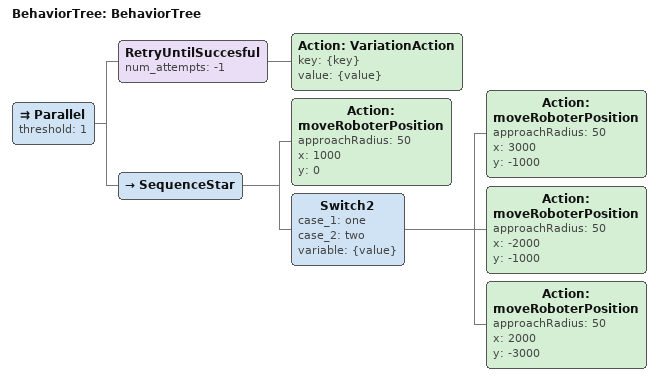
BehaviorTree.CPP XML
<?xml version="1.0"?>
<root main_tree_to_execute="BehaviorTree">
  <BehaviorTree ID="BehaviorTree">
    <Parallel threshold="1">
      <RetryUntilSuccesful num_attempts="-1">
        <Action ID="VariationAction" key="{key}" value="{value}"/>
      </RetryUntilSuccesful>
      <SequenceStar>
        <Action ID="moveRoboterPosition" approachRadius="50" x="1000" y="0"/>
        <Switch2 case_1="one" case_2="two" variable="{value}">
          <Action ID="moveRoboterPosition" approachRadius="50" x="3000" y="-1000"/>
          <Action ID="moveRoboterPosition" approachRadius="50" x="-2000" y="-1000"/>
          <Action ID="moveRoboterPosition" approachRadius="50" x="2000" y="-3000"/>
        </Switch2>
      </SequenceStar>
    </Parallel>
  </BehaviorTree>
</root>
